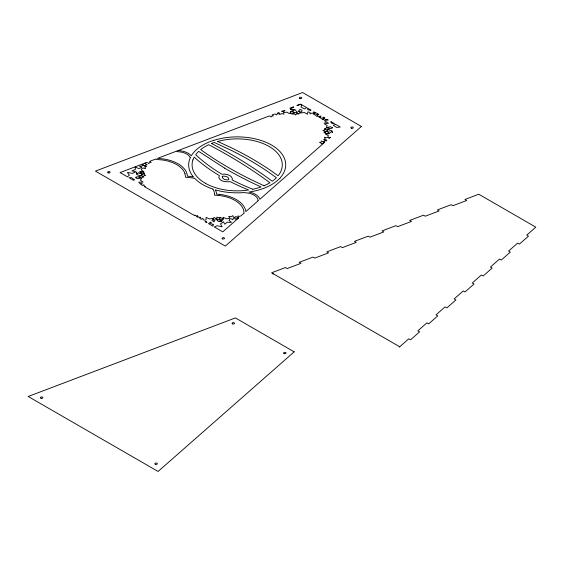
<?xml version="1.0" encoding="UTF-8"?>
<svg xmlns="http://www.w3.org/2000/svg" width="564" height="564" viewBox="0 0 564 564"><rect width="100%" height="100%" fill="white"/><g stroke="black" fill="none" stroke-linecap="round" stroke-linejoin="round"><path stroke-width="0.85" d="M301.691 104.763L301.021 107.097L304.546 108.958L306.654 107.625L300.563 104.114L296.939 105.489L300.993 104.361M190.301 157.701L189.56 159.549A48.342 27.911 0 0 0 193.396 176.941A31.873 18.401 0 0 0 187.544 176.25L186.712 172.774A32.402 18.704 0 0 0 163.525 158.949L157.518 158.357L177.124 150.919M399.432 347.022L408.78 338.802L410.536 339.817L419.609 331.836L417.853 330.828L426.927 322.855L428.682 323.863L437.756 315.889L436 314.874L445.074 306.901L446.829 307.916L455.902 299.942L454.147 298.927L463.22 290.953L464.976 291.962L474.049 283.988L472.294 282.98L481.367 274.999L483.122 276.015L492.196 268.041L490.44 267.026L499.514 259.052L501.269 260.067L510.342 252.087L508.587 251.079L517.66 243.105L519.416 244.113L528.489 236.14L526.734 235.125L535.8 227.158L478.773 194.227L464.962 199.466L466.717 200.474L452.906 205.712L451.151 204.704L437.34 209.942L439.088 210.957L425.277 216.195L423.522 215.18L409.711 220.418L411.466 221.433L397.648 226.672L395.9 225.656L382.082 230.895L383.837 231.91L370.026 237.148L368.271 236.133L354.46 241.371L356.208 242.386L342.397 247.624L340.642 246.609L326.831 251.847L328.586 252.862L314.768 258.101L313.02 257.085L299.202 262.323L300.957 263.339L287.147 268.577L285.391 267.562L271.58 272.8L399.707 346.775M211.669 143.418L214.271 142.459L231.451 150.447A326.211 188.334 0 0 1 269.514 172.781L276.381 177.716A44.732 25.824 0 0 1 272.257 181.22L268.753 178.654A514.601 297.101 0 0 0 211.514 143.482L211.641 143.432M177.984 150.595L269.007 116.078L270.17 116.121L271.044 117.023L271.707 116.064L273.462 115.867L272.151 114.887L274.351 114.055L275.443 114.097L276.318 115L276.98 114.041L278.729 113.836L277.361 113.174L278.242 112.574L279.617 113.089L279.617 114.57L281.605 113.639L284.03 114.09L283.255 112.61L287.041 112.165C288.944 113.505 289.522 113.836 291.186 113.357L292.06 114.259L292.723 113.301L294.14 113.138L292.984 114.027L294.768 114.097L295.642 115L296.304 114.041L298.053 113.836L296.692 113.145L297.813 113.188L298.687 114.09L299.35 113.131L304.419 112.518L307.401 114.273L307.881 111.834L310.01 112.483L310.01 113.956L311.998 113.033L314.423 113.484L313.506 112.109L313.887 111.806L316.221 113.152L314.649 112.532L314.627 113.561L313.119 114.118L314.818 114.45L315.262 115.444L316.326 114.619L317.356 114.654L317.694 115.423L316.482 116.184L318.265 116.247L319.132 117.15L319.802 116.191L320.972 116.057L320.796 116.572L319.302 116.917M272.913 273.977L273.328 273.815M279.483 178.612L279.483 178.612A48.285 27.883 0 0 1 265.256 187.706A1.727 0.994 0 0 1 264.713 187.939L264.495 188.023A48.483 27.989 0 0 1 253.708 191.196A1.727 0.994 0 0 1 252.742 191.393L249.006 192.028A15.82 9.13 0 0 1 259.842 199.282L323.44 143.39L322.495 143.249L321.184 143.954L321.064 142.925L319.506 142.417L321.163 142.036L321.508 141.021L323.193 141.775L324.533 141.289L324.878 140.281L326.02 141.07L326.859 140.38L326.168 139.766L323.616 139.766L325.224 138.624L324.434 137.221L326.817 137.75L327.811 137.327L328.389 135.691L325.35 133.971L325.597 133.132L323.877 132.575L325.703 132.152L325.978 131.37L324.547 132.054L324.427 131.024L322.869 130.517L324.533 130.136L324.878 129.121L326.077 129.91L325.999 129.262L324.441 128.754L326.098 128.373L327.155 125.448L324.124 123.727L328.459 123.319L327.219 122.219L324.667 122.219L326.274 121.077L325.484 119.674L328.192 120.069L326.972 119.364L325.379 119.561L324.744 120.527L323.842 119.631L322.058 119.589L323.25 118.814L322.805 117.883L320.817 118.482L320.697 117.453L319.252 116.988M218.423 195.419L214.609 195.151L214.602 194.629A29.892 17.258 0 0 0 212.966 189.116M219.474 194.368L216.555 194.108A31.845 18.386 0 0 0 215.399 189.885A48.575 28.045 0 0 0 244.416 192.528L245.368 192.768A13.86 8.002 0 0 1 258.079 200.523M237.578 218.853L236.513 218.649L235.117 219.297L235.125 218.268L234.483 218.021L233.193 218.367L232.819 219.819L231.092 218.74L230.006 218.846L228.998 220.369L231.501 222.357L227.25 222.23L224.754 224.218L223.414 221.8L220.496 223.894L222.16 226.813L217.182 225.72L214.278 226.947L222.78 231.86L238.805 217.774L237.571 218.007L237.93 218.55M217.619 141.423L230.232 147.232A330.222 190.653 0 0 1 271.411 170.97L278.13 175.756A45.106 26.043 0 0 0 276.191 151.737L274.541 150.264A45.346 26.184 0 0 0 269.056 146.428A45 25.979 0 0 0 217.641 141.493M224.514 168.079L198.648 151.371A44.619 25.761 0 0 0 195.708 154.712A194.439 112.257 0 0 0 221.99 174.297L224.521 174.1L227.56 174.657A9.694 5.598 0 0 1 231.36 176.828L232.347 178.513L232.135 179.916A201.588 116.381 0 0 0 252.848 189.243M184.929 173.416L185.612 177.307L186.508 177.35A30.146 17.406 0 0 1 194.735 178.4L196.878 180.424A48.687 28.108 0 0 0 202.934 184.689A48.236 27.848 0 0 0 212.945 189.123M205.359 183.286A45.049 26.007 0 0 0 248.646 189.998A203.132 117.277 0 0 1 229.992 181.502A4.998 2.883 0 0 1 228.406 181.883L223.33 181.312A9.729 5.619 0 0 1 219.925 179.359L218.783 177.477L219.403 175.615A197.414 113.977 0 0 1 194.192 157.102L193.515 158.498A43.513 25.126 0 0 0 192.966 159.929M192.909 159.908A45.049 26.007 0 0 0 199.853 179.444A45.381 26.198 0 0 0 205.381 183.272M219.474 194.368A33.015 19.063 0 0 1 245.869 211.563L258.178 200.749A1.008 0.578 0 0 1 258.072 200.523M178.083 150.588A15.616 9.017 0 0 1 191.274 155.84A48.335 27.911 0 0 1 210.012 141.649L213.248 140.492A1.706 0.987 0 0 1 213.812 140.302M213.876 140.351A48.483 27.989 0 0 1 271.538 145.04A48.821 28.186 0 0 1 277.41 149.143L279.222 150.814A48.575 28.045 0 0 1 280.322 177.66A1.734 1.001 0 0 1 279.695 178.541M218.423 195.419A31.034 17.921 0 0 1 243.768 210.88L243.993 212.572A0.98 0.564 0 0 0 244.282 212.959L240.997 215.85L239.474 216.386L237.86 215.941L238.283 216.95L237.874 217.196L236.845 217.225L235.801 216.393L235.329 217.387L233.228 217.098L232.932 215.631L231.148 216.682L228.639 216.393L229.823 217.697L229.224 218.317L226.467 218.832L223.161 217.288L223.161 218.162L221.68 218.205L220.637 217.366L219.756 218.437L220.052 217.302L218.395 217.697L216.928 217.105L216.773 218.261L215.131 218.205L214.08 217.366L213.615 218.36L209.392 218.91L206.079 217.359L206.086 219.819L204.979 220.235L203.153 219.713L202.864 218.247L201.01 219.29L199.748 218.127L200.798 217.295L199.014 217.344L197.971 216.506L197.59 217.316L196.688 216.654L197.738 215.822L195.955 215.871L194.911 215.032L194.636 215.61L144.299 186.55L145.3 186.395L143.855 185.789L143.94 184.759L142.495 185.366L140.697 184.47L142.29 183.568L139.752 183.399L138.744 182.221L143.129 182.109L140.457 180.198L142.086 177.364L143.813 177.089L142.361 176.49L142.417 175.834L143.453 176.701L143.996 175.714L145.723 175.446L144.271 174.84L144.363 173.811L142.466 174.325L142.925 173.5L144.645 173.233L143.2 172.626L143.263 171.851L143.94 171.851L141.268 169.94L142.163 168.354L143.235 168.001L145.498 168.685L144.997 167.24L146.816 166.211L144.285 166.042L143.46 165.09L144.913 165.95L145.456 164.97L147.183 164.695L145.731 164.089L145.822 163.059L143.827 163.553L146.414 162.566L147.937 162.756L148.917 163.616L149.467 162.636L151.187 162.369L149.742 161.762L149.777 161.297L156.066 158.914A0.987 0.571 0 0 0 156.975 159.485L162.785 160.021A30.449 17.576 0 0 1 184.936 173.416M190.308 157.701A13.642 7.875 0 0 0 177.956 151.723A0.994 0.571 0 0 1 177.033 151.124M252.827 189.25A45 25.979 0 0 0 261.012 186.945L258.728 185.88A399.079 230.408 0 0 1 224.493 168.093M136.643 172.619L136.629 174.53L141.007 176.067L141.55 175.834L140.683 175.841L141.804 175.037L141.247 174.057L142.1 174.241L141.395 173.62L139.611 173.627L140.725 172.817L140.168 171.837L141.839 172.203L142.685 171.851L139.689 171.851L137.362 173.909L136.643 172.619M213.411 219.241L213.403 220.277L215.18 219.699L213.975 221.863L211.916 220.439L212.854 219.029L213.411 219.241M219.96 219.241L219.953 220.277L221.349 219.629L222.766 219.897L219.593 221.088L221.828 221.504L218.515 221.511L215.857 218.987L217.373 219.008L217.965 219.981L218.902 219.1L219.96 219.241M213.15 224.465L213.002 226.213L208.511 223.619L209.413 222.907L213.15 224.465M328.805 137.722L329.031 138.469L330.448 137.228L328.805 137.722M290.397 112.039L290.256 112.758L290.397 112.039M290.509 111.475L291.799 111.968L293.308 111.418L293.104 112.44L294.027 112.892L293.759 112.271L295.381 112.701L297.249 112.363L295.106 109.677L290.523 109.381L294.316 110.382L290.509 111.475M299.942 111.242L299.731 112.271L300.556 112.666L302.212 110.826L300.929 109.522L299.688 109.627L298.06 111.693L299.942 111.242M222.258 176.849L222.921 178.337A7.064 4.082 0 0 0 223.478 178.795L224.239 179.232A7.001 4.04 0 0 0 225.346 179.655L227.602 179.937A1.671 0.966 0 0 0 228.892 179.197L228.23 177.716A7.064 4.075 0 0 0 227.673 177.251L226.911 176.814A7.001 4.04 0 0 0 225.804 176.391L223.541 176.109A1.671 0.966 0 0 0 222.258 176.849M332.358 127.464L332.168 128.176L328.586 129.121L329.369 128.035L327.592 128.155L326.908 127.675L330.088 126.724L332.358 127.464M141.437 167.275L141.254 167.896L138.61 168.481L135.17 167.036L135.388 169.489L131.941 170.934L136.128 171.703L132.505 173.388L127.45 172.429L129.339 175.298L127.429 176.807L120.069 172.563L143.023 163.856L143.263 164.286L142.142 165.09L142.854 165.09L142.086 166.056L139.555 166.274L141.437 167.275M310.842 110.05L310.651 110.459L307.824 109.719L307.394 108.055L310.842 110.05M136.023 177.152L135.691 177.85L137.799 178.739L141.148 177.998L140.563 177.484L138.772 177.484L139.766 176.454L136.023 177.152M317.172 113.702C318.159 115.324 320.338 114.908 317.172 113.702M331.477 131.49L329.045 133.724L328.248 132.737L329.298 131.779L327.346 131.913L326.718 131.475L327.592 131.602L326.845 130.665L327.797 129.79L326.937 129.854L328.192 129.699L332.083 130.827L332.45 132.723L331.477 131.49M284.841 110.473L283.868 111.545L281.662 111.277L284.841 110.473M324.039 142.05L323.475 142.565L323.849 143.03L324.462 142.488L324.039 142.05M361.404 126.47L225.311 246.087L95.429 171.103L302.614 92.531L361.404 126.47M294.175 351.851L158.082 471.469L28.2 396.485L235.392 317.913L294.175 351.851M210.168 222.301L211.028 222.329L210.168 222.301M223.161 218.395L222.413 218.987L222.963 219.826L223.161 218.395M293.611 107.181L290.361 109.028L290.115 108.076L293.477 106.8L293.611 107.181M327.169 133.492L326.401 133.901L328.861 133.738L327.169 133.492M335.453 124.256L333.331 125.377L336.553 127.408L340.289 127.048L335.453 124.256M134.31 179.86L133.386 180.247L128.973 177.702L131.511 177.625L134.31 179.86M324.779 118.095L323.334 117.961L323.863 118.038L323.158 117.157L324.779 118.095M331.167 121.782L330.723 121.852L332.013 123.481L334.48 123.692L331.167 121.782M206.565 221.92L205.077 221.638L206.939 222.709L206.565 221.92M264.03 185.76L250.966 179.571A391.832 226.227 0 0 1 204.196 152.139L200.65 149.622A44.887 25.916 0 0 1 208.687 144.715A511.562 295.346 0 0 1 266.412 180.156L269.93 182.743A45 25.979 0 0 1 264.03 185.76M41.038 398.247A1.213 0.698 0 0 0 42.857 397.641A1.213 0.698 0 0 0 41.038 397.035A1.213 0.698 0 0 0 41.038 398.247M155.396 464.285A1.213 0.698 0 0 0 157.293 463.756A1.213 0.698 0 0 0 155.551 463.079A1.213 0.698 0 0 0 155.396 464.285M232.643 323.898A1.213 0.698 0 0 0 234.532 323.362A1.213 0.698 0 0 0 232.791 322.686A1.213 0.698 0 0 0 232.643 323.898M284.136 353.628A1.213 0.698 0 0 0 286.026 353.092A1.213 0.698 0 0 0 284.284 352.415A1.213 0.698 0 0 0 284.136 353.628M351.365 128.247A1.213 0.698 0 0 0 353.254 127.711A1.213 0.698 0 0 0 351.513 127.034A1.213 0.698 0 0 0 351.365 128.247M299.942 98.538A1.213 0.698 0 0 0 301.761 97.932A1.213 0.698 0 0 0 299.942 97.325A1.213 0.698 0 0 0 299.942 98.538M222.625 238.903A1.213 0.698 0 0 0 224.514 238.375A1.213 0.698 0 0 0 222.773 237.698A1.213 0.698 0 0 0 222.625 238.903M108.189 172.838A1.213 0.698 0 0 0 110.086 172.309A1.213 0.698 0 0 0 108.344 171.625A1.213 0.698 0 0 0 108.189 172.838"/></g></svg>
